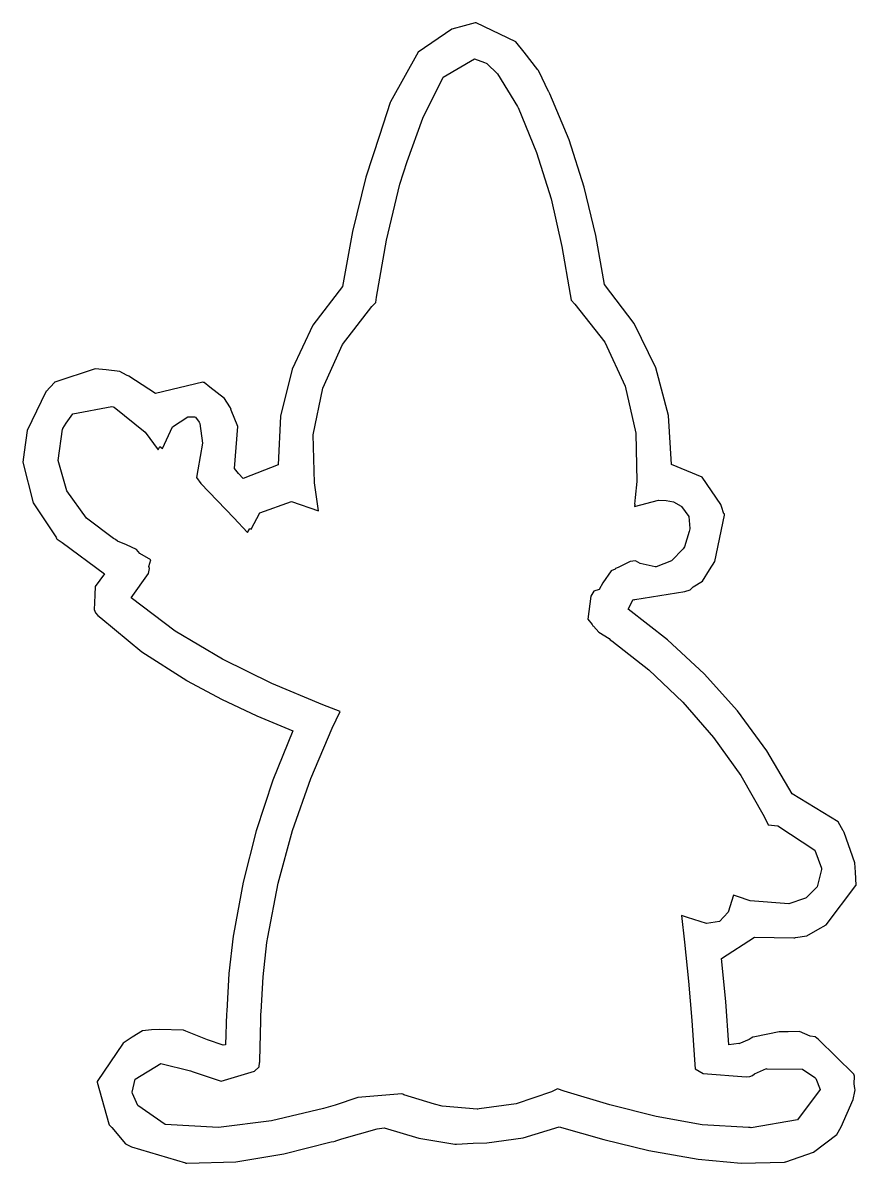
# Model space of a CAD drawing. Extents: x 2.7 to 26.9, y 259.9 to 293.
import ezdxf

# ---------------------------------------------------------------- set-up
doc = ezdxf.new("R2010")
doc.units = 0
doc.layers.add('Layer_1', color=7, linetype='CONTINUOUS')

msp = doc.modelspace()

# ---------------------------------------------------------------- linework, layer by layer
at = {"layer": 'Layer_1', "color": 7}
for points in [[(15.850509, 292.983173), (15.533009, 292.894978), (15.171412, 292.797965), (14.192453, 292.136506), (13.389884, 290.690117), (13.381064, 290.672478), (13.072384, 289.711159), (12.675509, 288.511715), (12.28981, 286.934126), (11.996412, 285.336715), (11.144707, 284.215651), (10.542529, 282.942842), (10.203803, 281.575728), (10.135509, 280.16852), (9.121273, 279.771645), (8.980162, 279.912756), (8.865509, 280.062687), (8.962523, 281.27977), (8.768495, 281.75602), (8.759675, 281.782464), (8.759675, 281.79127), (8.768495, 281.79127), (8.742037, 281.826547), (8.742037, 281.835353), (8.733217, 281.844158), (8.574467, 282.091103), (8.151134, 282.417422), (7.992384, 282.549714), (7.965925, 282.558519), (7.948287, 282.567324), (6.572453, 282.232185), (5.805162, 282.734894), (5.734606, 282.770172), (5.540578, 282.876005), (5.143703, 282.920102), (4.826203, 282.946546), (3.653217, 282.56731), (3.644398, 282.56731), (3.644398, 282.558505), (3.406273, 282.293922), (3.397453, 282.293922), (3.397453, 282.285116), (2.850648, 281.165047), (2.762453, 280.538866), (2.727176, 280.247825), (3.024237, 279.063971), (3.706134, 278.051783), (3.697314, 278.042978), (3.714953, 278.025339), (3.723773, 278.016533), (3.864884, 277.9107), (5.099606, 277.002297), (4.826203, 276.6407), (4.817384, 276.393756), (4.808564, 276.16445), (4.799745, 275.970422), (4.835023, 275.873451), (4.905578, 275.802895), (4.993773, 275.73234), (6.182383, 274.744347), (7.489675, 273.915534), (7.498495, 273.906729), (8.494036, 273.371431), (9.516545, 272.889595), (10.558842, 272.45152), (9.981224, 271.022961), (9.499439, 269.559519), (9.117284, 268.066883), (8.83905, 266.551313), (8.830231, 266.498396), (8.707369, 265.416345), (8.645023, 264.328813), (8.645023, 264.320007), (8.636203, 264.258271), (8.609745, 263.349868), (8.539189, 263.341063), (8.089398, 263.499813), (8.080578, 263.490951), (7.454398, 263.746715), (7.392662, 263.773159), (7.383842, 263.773159), (6.678287, 263.799604), (6.4578, 263.781965), (6.202037, 263.75552), (5.902175, 263.570312), (5.637592, 263.402743), (4.887939, 262.291493), (4.887939, 262.282687), (4.887939, 262.265048), (5.223078, 261.056785), (5.231898, 261.03034), (5.311273, 260.950965), (5.708148, 260.483535), (5.858078, 260.40416), (5.884537, 260.395354), (7.445578, 259.927924), (7.445578, 259.919119), (7.480856, 259.919119), (7.489675, 259.919119), (8.902872, 259.960374), (10.298875, 260.188212), (11.670092, 260.53648), (11.749467, 260.545285), (11.784745, 260.55409), (11.811203, 260.562896), (11.978773, 260.624632), (13.010648, 260.915673), (13.204675, 260.942118), (14.219136, 260.646623), (15.259606, 260.474687), (15.303703, 260.465882), (15.303703, 260.474687), (15.788773, 260.501131), (16.185648, 260.509937), (17.243981, 260.651048), (18.284675, 260.977367), (19.577319, 260.603321), (20.886412, 260.289451), (22.315162, 260.033687), (23.565283, 259.919028), (24.819884, 259.945501), (24.846328, 259.954306), (24.863967, 259.954306), (25.662299, 260.2358), (26.336814, 260.748056), (26.469106, 260.977362), (26.813064, 261.762292), (26.865981, 262.000417), (26.874786, 262.044514), (26.865981, 262.088612), (26.839537, 262.220903), (26.848342, 262.441389), (26.839537, 262.467834), (26.830731, 262.503111), (25.807676, 263.508528), (25.710662, 263.579084), (25.569551, 263.605528), (25.252051, 263.737819), (24.925731, 263.729014), (24.669967, 263.729014), (23.964412, 263.579084), (23.902676, 263.570278), (23.849759, 263.543834), (23.796842, 263.508556), (23.496981, 263.376265), (23.496981, 263.38507), (23.20594, 263.349792), (23.115079, 264.603432), (22.994273, 265.854514), (23.946773, 266.471875), (25.093301, 266.454237), (25.119745, 266.454237), (25.137384, 266.463042), (25.472523, 266.507139), (25.790023, 266.692347), (26.028148, 266.833459), (26.892453, 267.971167), (26.901259, 267.979972), (26.88362, 268.359208), (26.865981, 268.623792), (26.548481, 269.505736), (26.530842, 269.549833), (26.522037, 269.558638), (26.380925, 269.814402), (25.04037, 270.625791), (24.311269, 271.87316), (23.454276, 273.036198), (22.486936, 274.109374), (21.426058, 275.090429), (20.286689, 275.979194), (20.43662, 276.261416), (20.471898, 276.252611), (20.480703, 276.261416), (21.927092, 276.490721), (22.085842, 276.543638), (22.174036, 276.631833), (22.43862, 276.790583), (22.650286, 277.125721), (22.800217, 277.363846), (23.082439, 278.704402), (23.082439, 278.748499), (23.0648, 278.748499), (22.994245, 278.960166), (22.976606, 279.013083), (22.434832, 279.806395), (21.547856, 280.177249), (21.452692, 281.600667), (21.085619, 282.979405), (20.461204, 284.262005), (19.598759, 285.39836), (19.349048, 286.818023), (19.014127, 288.220232), (18.574237, 289.5927), (18.011259, 290.919333), (17.99362, 290.96343), (17.984814, 290.981069), (17.976009, 290.989888), (17.693787, 291.580791), (17.684967, 291.59843), (17.667328, 291.616069), (17.270439, 292.127695), (17.032314, 292.436376), (15.876967, 292.983181), (15.859328, 292.983181), (15.850509, 292.983181), (15.850509, 292.983181)], [(15.83287, 291.942487), (16.123912, 291.827834), (16.168009, 291.810195), (16.185648, 291.801376), (16.494328, 291.501515), (17.076412, 290.557834), (17.085231, 290.540195), (17.09405, 290.531376), (17.630719, 289.225221), (18.048442, 287.876117), (18.365842, 286.500107), (18.602175, 285.107417), (18.62862, 284.939848), (18.743272, 284.825195), (19.605365, 283.721418), (20.19577, 282.450239), (20.510958, 281.084477), (20.533621, 279.683459), (20.489524, 279.216029), (20.471885, 279.022001), (20.48069, 279.022001), (20.471885, 278.960265), (21.168621, 279.145473), (21.389107, 279.136668), (21.600774, 279.09257), (21.82126, 278.969098), (21.830065, 278.960293), (22.041732, 278.669251), (22.077009, 278.325293), (22.077009, 278.316488), (22.077009, 278.307682), (22.068204, 278.272404), (22.059399, 278.237127), (21.918288, 277.787335), (21.88301, 277.734418), (21.539052, 277.381641), (21.098079, 277.214071), (21.071635, 277.214071), (20.639482, 277.302266), (20.498371, 277.381641), (20.348441, 277.364002), (19.995663, 277.187613), (19.916288, 277.161169), (19.907483, 277.14353), (19.79283, 277.090613), (19.554705, 276.746655), (19.448871, 276.552627), (19.290121, 276.49971), (19.201927, 276.358599), (19.113733, 275.688321), (19.246024, 275.538391), (19.263663, 275.503113), (19.281302, 275.485474), (19.431233, 275.317905), (19.731094, 275.132696), (19.766371, 275.088599), (19.810469, 275.062155), (20.882224, 274.22409), (21.870138, 273.288361), (22.764419, 272.263038), (23.554752, 271.155291), (24.22901, 269.973335), (24.352483, 269.726391), (24.625885, 269.699947), (25.701858, 268.994391), (25.895885, 268.474045), (25.895885, 268.438767), (25.772413, 267.927239), (25.763608, 267.918434), (25.446108, 267.609753), (25.428469, 267.600948), (25.402025, 267.592142), (24.943414, 267.442212), (23.823344, 267.530406), (23.461747, 267.653879), (23.400011, 267.671517), (23.338275, 267.689156), (23.188344, 267.195267), (22.93258, 266.921865), (22.562164, 266.868948), (22.006539, 267.045337), (21.865427, 267.089434), (21.83015, 267.098239), (21.918344, 266.330948), (22.037308, 265.195187), (22.129598, 264.057117), (22.209386, 262.917823), (22.227025, 262.653239), (22.46515, 262.520948), (23.708691, 262.423934), (23.814525, 262.432739), (23.8939, 262.459183), (23.955636, 262.5121), (24.299594, 262.662031), (24.299594, 262.653225), (25.340289, 262.64442), (25.701886, 262.406295), (25.72833, 262.371017), (25.851802, 262.053517), (25.199163, 261.171573), (23.858608, 260.942267), (23.82333, 260.951073), (23.779233, 260.951073), (22.429931, 261.033357), (21.098122, 261.268573), (19.754026, 261.610874), (18.42583, 262.009406), (18.240622, 262.071142), (18.064233, 261.991767), (17.040275, 261.636822), (15.965205, 261.497878), (15.929927, 261.489073), (15.903469, 261.489073), (14.889233, 261.568448), (14.668747, 261.630184), (13.777983, 261.903587), (13.751524, 261.921226), (13.725066, 261.930031), (12.446247, 261.824198), (11.784788, 261.603711), (11.449649, 261.506698), (9.940189, 261.144852), (8.4012, 260.950613), (6.854719, 261.039267), (6.060969, 261.594892), (5.911038, 261.93885), (5.902219, 261.982948), (5.990413, 262.353364), (6.734856, 262.80908), (7.595552, 262.600309), (7.622011, 262.58267), (7.639649, 262.573864), (8.477497, 262.300462), (9.447636, 262.591503), (9.579927, 262.714976), (9.597566, 262.838448), (9.606386, 262.847253), (9.606386, 262.882531), (9.606386, 262.891336), (9.632844, 264.055503), (9.632844, 264.170156), (9.632844, 264.205433), (9.632844, 264.240711), (9.641663, 264.311267), (9.697211, 265.319133), (9.809233, 266.3221), (9.835691, 266.472031), (10.134547, 268.033868), (10.552841, 269.568408), (11.079678, 271.068756), (11.705413, 272.530988), (11.934719, 273.016058), (11.432011, 273.210086), (9.954283, 273.824993), (8.516462, 274.528284), (7.142644, 275.348807), (5.866941, 276.31453), (6.369649, 277.020086), (6.404927, 277.161197), (6.387288, 277.222933), (6.440205, 277.416961), (6.122705, 277.59335), (6.025691, 277.708002), (5.734649, 277.849113), (5.470066, 277.954947), (5.417149, 277.999044), (5.355413, 278.034322), (4.574149, 278.618115), (4.006038, 279.410155), (3.750188, 280.293366), (3.882566, 281.200502), (3.891386, 281.209308), (3.891386, 281.218113), (3.988399, 281.376863), (4.182427, 281.650266), (5.311316, 281.861932), (5.346594, 281.844294), (5.381872, 281.835488), (6.272636, 281.112294), (6.651829, 280.600681), (6.704746, 280.697695), (6.775302, 280.635959), (7.066343, 281.270959), (7.516135, 281.562001), (7.710163, 281.562001), (7.736621, 281.544362), (7.842454, 281.403251), (7.851274, 281.385612), (7.860093, 281.367973), (7.939468, 280.794709), (7.807177, 280.018598), (7.763079, 279.798112), (7.895371, 279.621723), (8.847871, 278.633945), (9.244746, 278.201792), (9.315302, 278.325265), (9.350579, 278.29882), (9.606343, 278.77507), (10.523565, 279.10139), (11.308496, 278.836792), (11.185024, 279.648181), (11.14833, 281.035119), (11.428712, 282.394382), (12.002777, 283.657699), (12.851899, 284.75464), (12.966552, 284.869292), (12.98419, 285.028042), (13.27735, 286.678066), (13.663288, 288.308876), (13.874954, 288.961515), (14.329676, 290.213725), (14.924468, 291.404501), (15.832871, 291.942487), (15.832871, 291.942487)]]:
    msp.add_lwpolyline(points, dxfattribs=at)

doc.saveas('drawing.dxf')
